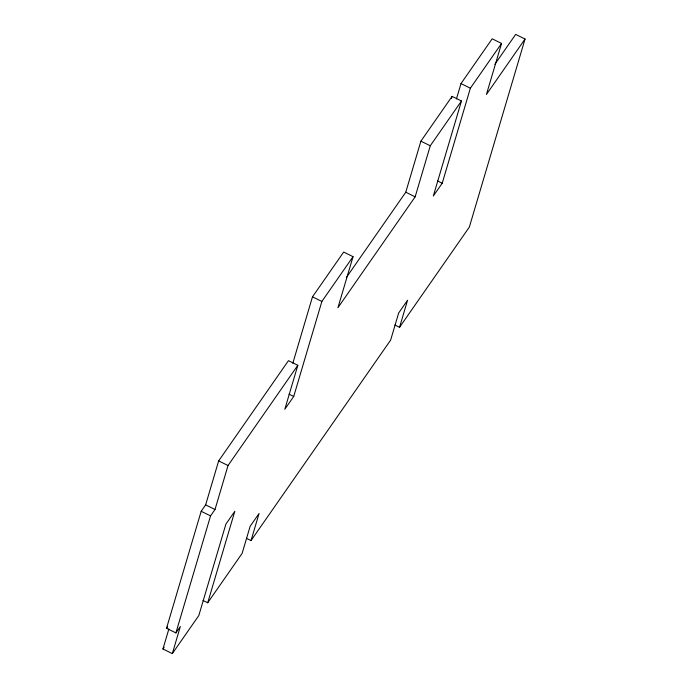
<?xml version="1.0" encoding="UTF-8"?>
<svg xmlns="http://www.w3.org/2000/svg" width="688" height="688" viewBox="0 0 688 688"><rect width="100%" height="100%" fill="white"/><g stroke="black" fill="none" stroke-linecap="round" stroke-linejoin="round"><path stroke-width="1.03" d="M168.895 628.918L162.944 648.982L172.327 653.6L180.351 626.51L175.896 632.908L166.513 628.29L201.18 511.279L205.635 504.88L218.655 460.908L288.453 360.675L297.835 365.294L284.806 409.274L293.716 396.477L321.864 301.456L353.047 256.676L343.673 252.057L312.481 296.838L292.813 363.255M175.896 632.908L210.554 515.897L215.009 509.498L228.038 465.518L297.835 365.294M203.029 600.469L207.716 602.774L234.814 511.287L225.905 524.084L198.806 615.571L172.327 653.6M246.347 538.274L251.034 540.579L259.058 513.489L250.148 526.286L242.124 553.376L207.716 602.774M353.047 256.676L337.928 307.717L415.156 196.828L430.275 145.779L461.459 100.998L452.085 96.38L420.893 141.169L405.774 192.21L346.322 277.574M451.474 98.427L452.085 96.38M456.454 98.917L460.994 83.583L492.178 38.803L501.561 43.421L486.433 94.462L525.047 39.018L515.673 34.4L494.835 64.328M461.459 100.998L433.311 196.02L442.221 183.223L470.368 88.202L501.561 43.421M394.852 325.02L399.539 327.325L407.563 300.235L398.653 313.031L390.629 340.121L251.034 540.579M525.047 39.018L469.336 227.1L399.539 327.325M166.513 628.29L167.631 626.691M162.944 648.982L164.148 647.253M460.994 83.583L470.368 88.202M420.893 141.169L430.275 145.779M437.534 180.918L442.221 183.223M405.774 192.21L415.156 196.828M312.481 296.838L321.864 301.456M289.029 394.172L293.716 396.477M218.655 460.908L228.038 465.518M205.635 504.88L215.009 509.498M201.18 511.279L210.554 515.897"/></g></svg>
